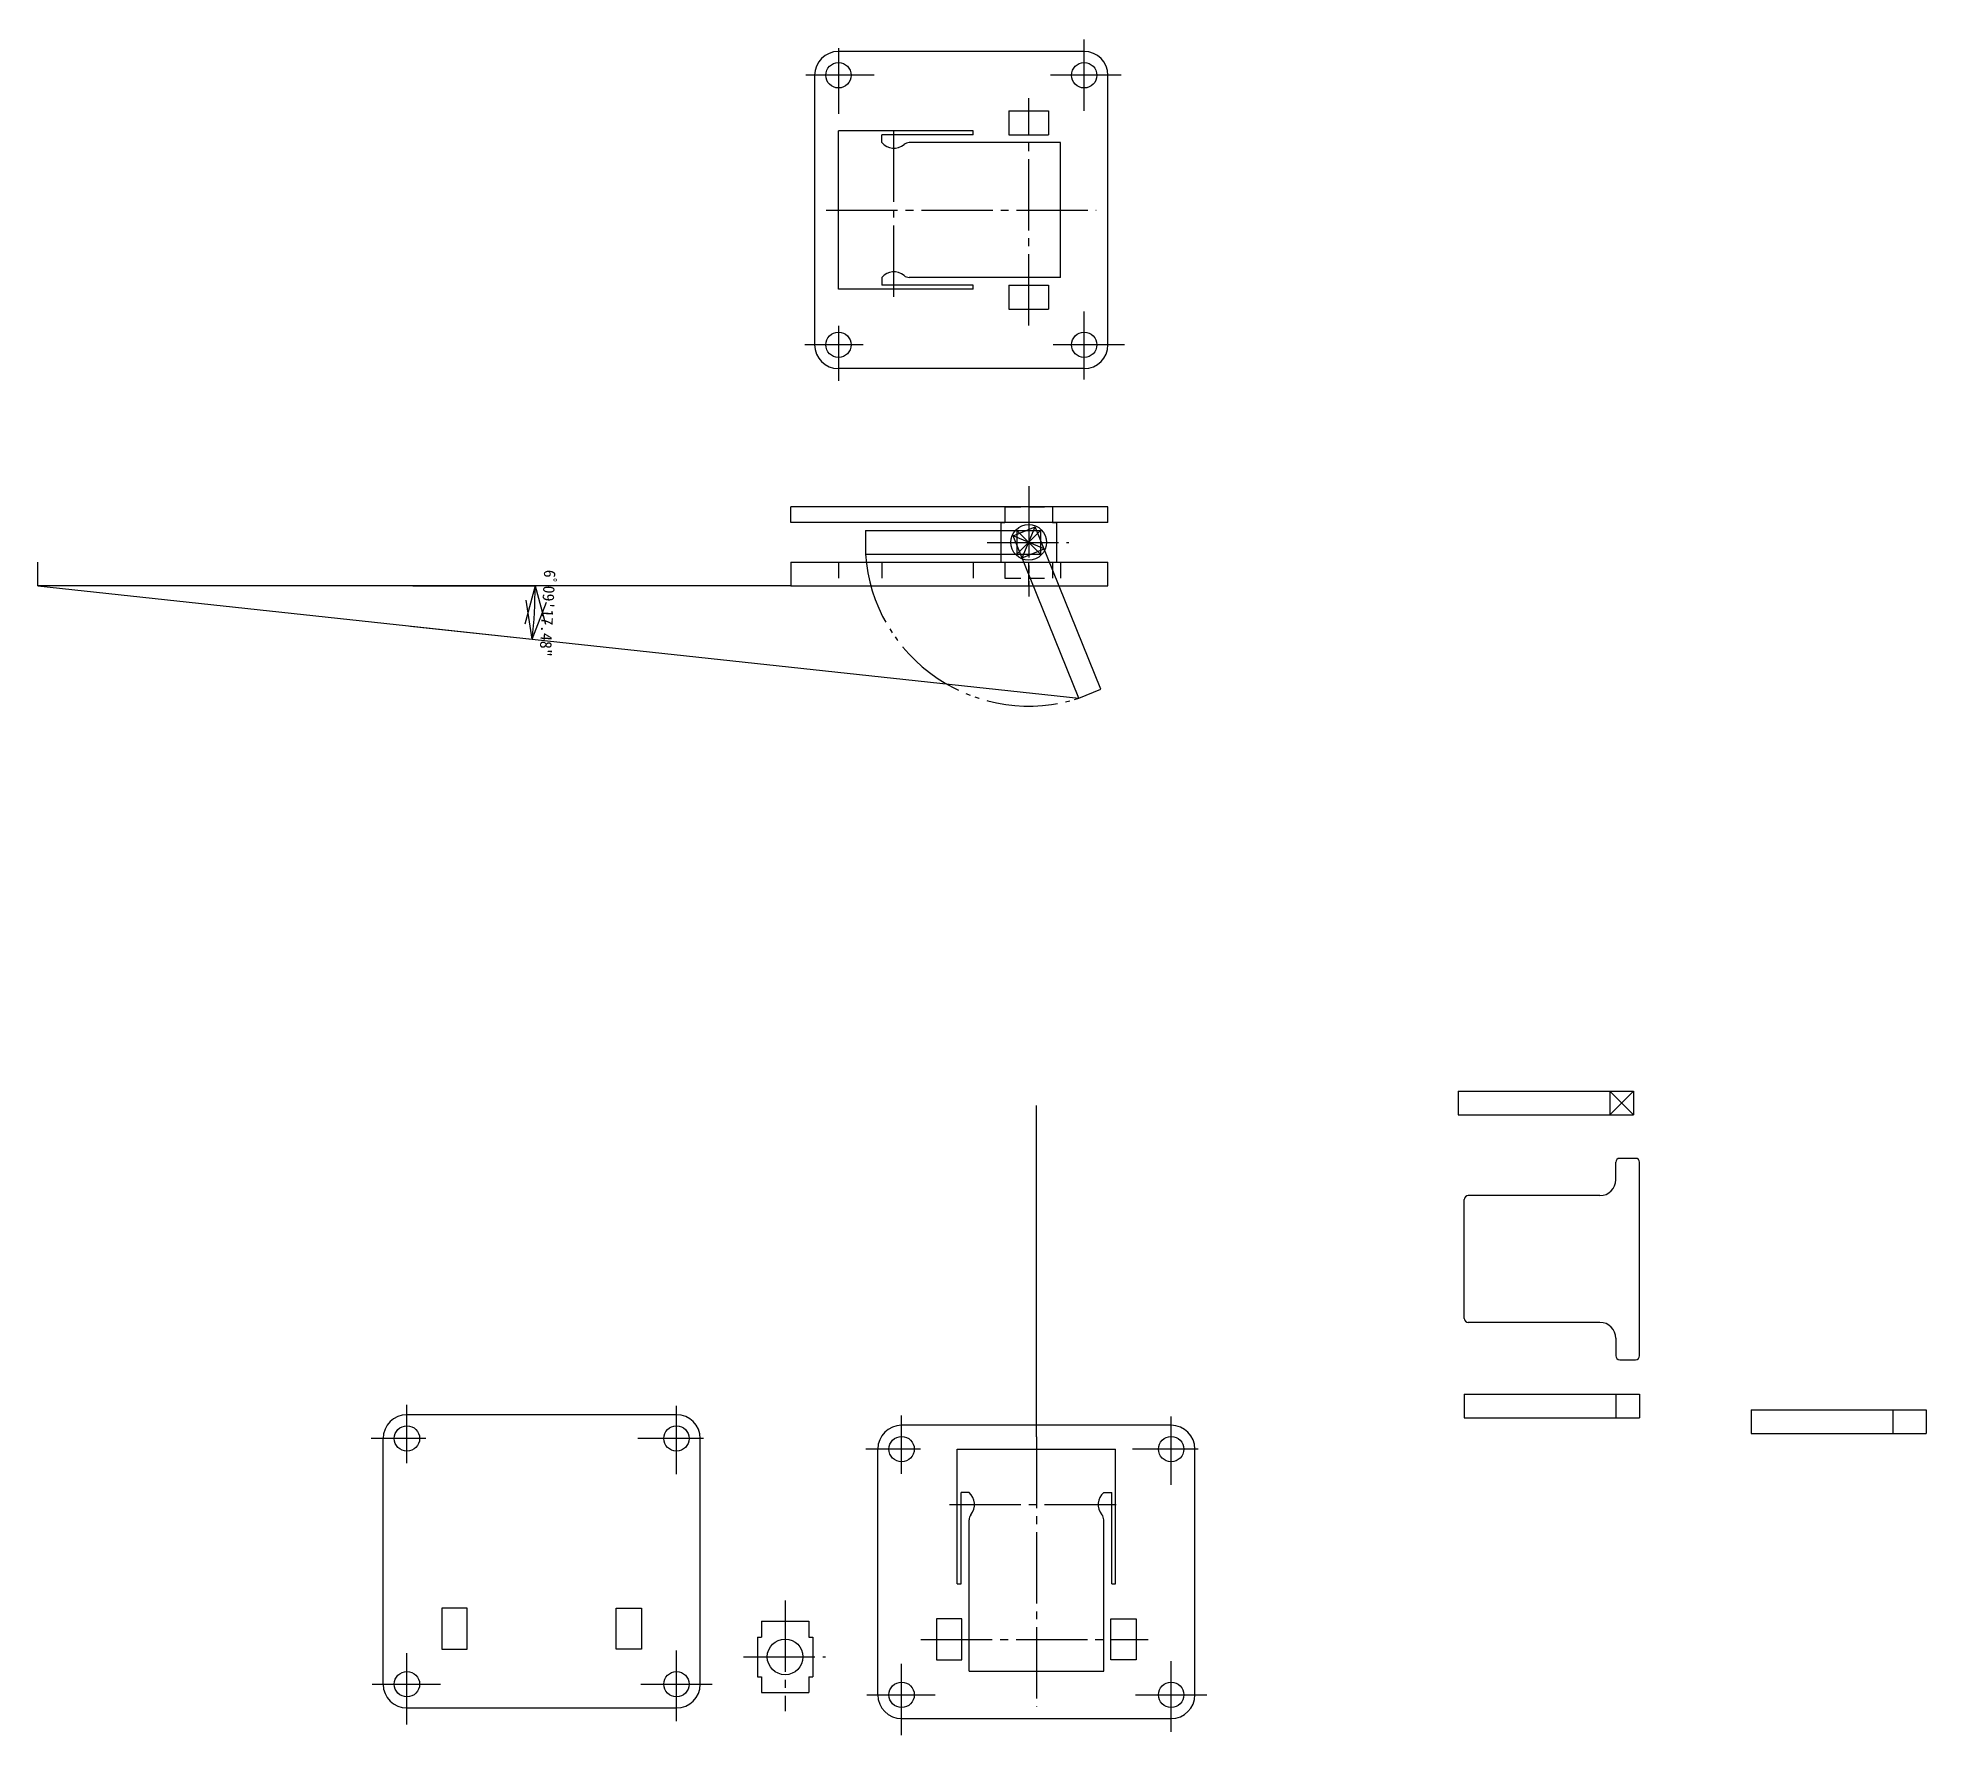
# Model space of a CAD drawing. Units: millimetres on the paper. Extents: x -290 to -51, y -43 to 171.
import ezdxf
from ezdxf.enums import TextEntityAlignment as Align

# ---------------------------------------------------------------- set-up
doc = ezdxf.new("R2010")
doc.units = ezdxf.units.MM
for name, pattern in [('CHAIN2', [12, 9, -1, 1, -1]), ('DASHED2', [3, 2, -1]), ('DOUBLE_CHAIN2', [12.8, 9, -1, 0.6, -0.6, 0.6, -1])]:
    doc.linetypes.add(name, pattern=pattern)
doc.layers.add('0-0', color=7, linetype='Continuous')
doc.styles.add('ＭＳ ゴシック', font='')
doc.styles.get('ＭＳ ゴシック').set_extended_font_data('MS Gothic')

msp = doc.modelspace()

# ---------------------------------------------------------------- linework, layer by layer
at = {"layer": '0-0', "linetype": 'CHAIN2'}
for p, q in [((-188.552, 170.168), (-188.552, 161.899)), ((-157.552, 162.258), (-157.552, 171.484)), ((-184.045, 166.754), (-192.662, 166.754)), ((-152.906, 166.754), (-161.813, 166.754)), ((-164.552, 135.188), (-164.552, 163.873)), ((-181.552, 138.798), (-181.552, 160.529)), ((-190.086, 149.754), (-156.057, 149.754)), ((-157.552, 128.352), (-157.552, 136.969)), ((-188.552, 135.141), (-188.552, 128.221)), ((-185.423, 132.754), (-192.792, 132.754)), ((-152.456, 132.754), (-161.769, 132.754)), ((-164.552, 114.923), (-164.552, 100.997)), ((-169.795, 107.827), (-159.481, 107.827)), ((-242.983, -8.35), (-242.983, -0.98)), ((-208.983, -9.728), (-208.983, -1.111)), ((-180.583, -9.691), (-180.583, -2.322)), ((-146.583, -11.069), (-146.583, -2.452)), ((-240.597, -5.221), (-247.517, -5.221)), ((-205.57, -5.221), (-213.839, -5.221)), ((-178.197, -6.562), (-185.117, -6.562)), ((-163.583, -5.028), (-163.583, -39.057)), ((-143.17, -6.562), (-151.439, -6.562)), ((-174.54, -13.562), (-152.809, -13.562)), ((-195.277, -25.679), (-195.277, -39.606)), ((-178.15, -30.562), (-149.465, -30.562)), ((-242.983, -41.317), (-242.983, -32.003)), ((-208.983, -40.867), (-208.983, -31.96)), ((-200.52, -32.775), (-190.206, -32.775)), ((-180.583, -42.658), (-180.583, -33.344)), ((-146.583, -42.208), (-146.583, -33.301)), ((-247.386, -36.221), (-238.769, -36.221)), ((-213.48, -36.221), (-204.254, -36.221)), ((-184.986, -37.562), (-176.369, -37.562)), ((-151.08, -37.562), (-141.854, -37.562))]:
    msp.add_line(p, q, dxfattribs=at)
at = {"layer": '0-0'}
for p, q in [((-157.552, 169.754), (-188.552, 169.754)), ((-191.552, 166.754), (-191.552, 132.754)), ((-154.552, 132.754), (-154.552, 166.754)), ((-167.052, 162.254), (-162.052, 162.254)), ((-162.052, 162.254), (-162.052, 159.254)), ((-188.552, 139.754), (-188.552, 159.754)), ((-183.072, 158.254), (-183.072, 159.254)), ((-171.552, 159.254), (-183.072, 159.254)), ((-160.552, 158.254), (-179.626, 158.254)), ((-160.552, 141.254), (-160.552, 158.254)), ((-183.072, 141.254), (-183.072, 140.254)), ((-160.552, 141.254), (-179.626, 141.254)), ((-171.552, 139.754), (-188.552, 139.754)), ((-167.052, 140.254), (-162.052, 140.254)), ((-162.052, 140.254), (-162.052, 137.254)), ((-157.552, 129.754), (-188.552, 129.754)), ((-154.552, 112.327), (-194.552, 112.327)), ((-154.552, 110.327), (-154.552, 112.327)), ((-168.052, 110.327), (-168.052, 105.327)), ((-168.052, 110.327), (-167.552, 110.327)), ((-194.552, 105.327), (-154.552, 105.327)), ((-194.552, 105.327), (-194.552, 102.327)), ((-168.052, 105.327), (-167.552, 105.327)), ((-164.552, 102.327), (-164.552, 105.327)), ((-161.552, 105.327), (-161.052, 105.327)), ((-154.552, 102.327), (-154.552, 105.327)), ((-194.552, 102.327), (-154.552, 102.327)), ((-163.583, -5.028), (-163.583, 36.786)), ((-208.983, -2.221), (-242.983, -2.221)), ((-146.583, -3.562), (-180.583, -3.562)), ((-245.983, -36.221), (-245.983, -5.221)), ((-205.983, -36.221), (-205.983, -5.221)), ((-183.583, -37.562), (-183.583, -6.562)), ((-173.583, -23.562), (-173.583, -6.562)), ((-173.583, -6.562), (-153.583, -6.562)), ((-143.583, -37.562), (-143.583, -6.562)), ((-172.083, -12.042), (-173.083, -12.042)), ((-155.083, -12.042), (-154.083, -12.042)), ((-154.083, -23.562), (-154.083, -12.042)), ((-172.083, -34.562), (-172.083, -15.488)), ((-155.083, -34.562), (-155.083, -15.488)), ((-235.383, -26.621), (-238.583, -26.621)), ((-235.383, -31.821), (-235.383, -26.621)), ((-216.583, -26.621), (-213.383, -26.621)), ((-213.383, -26.621), (-213.383, -31.821)), ((-198.277, -28.275), (-192.277, -28.275)), ((-198.277, -28.275), (-198.277, -30.275)), ((-172.983, -27.962), (-176.183, -27.962)), ((-172.983, -33.162), (-172.983, -27.962)), ((-154.183, -27.962), (-150.983, -27.962)), ((-150.983, -27.962), (-150.983, -33.162)), ((-198.777, -30.275), (-198.777, -35.275)), ((-198.777, -30.275), (-198.277, -30.275)), ((-198.777, -35.275), (-198.277, -35.275)), ((-198.277, -35.275), (-198.277, -37.275)), ((-192.277, -35.275), (-191.777, -35.275)), ((-192.277, -35.275), (-192.277, -37.275)), ((-172.083, -34.562), (-155.083, -34.562)), ((-198.277, -37.275), (-192.277, -37.275)), ((-242.983, -39.221), (-208.983, -39.221)), ((-180.583, -40.562), (-146.583, -40.562))]:
    msp.add_line(p, q, dxfattribs=at)
at = {"layer": '0-0', "linetype": 'DASHED2'}
for p, q in [((-167.552, 112.327), (-167.552, 110.327)), ((-188.552, 105.327), (-188.552, 102.327)), ((-183.072, 105.327), (-183.072, 102.327)), ((-171.552, 105.327), (-171.552, 102.327)), ((-167.552, 105.327), (-167.552, 102.327)), ((-161.552, 105.327), (-161.552, 102.327)), ((-160.552, 105.327), (-160.552, 102.327)), ((-167.552, 103.327), (-161.552, 103.327))]:
    msp.add_line(p, q, dxfattribs=at)
at = {"layer": '0-0', "color": 4}
for p, q in [((-166.505, 108.656), (-163.723, 109.78)), ((-165.381, 105.874), (-163.723, 109.78)), ((-155.444, 89.289), (-163.723, 109.78)), ((-185.152, 109.327), (-163.052, 109.327)), ((-185.152, 109.327), (-185.152, 106.327)), ((-158.226, 88.165), (-166.505, 108.656)), ((-162.599, 106.998), (-166.505, 108.656)), ((-166.052, 109.327), (-166.052, 106.327)), ((-166.052, 109.327), (-163.052, 106.327)), ((-166.052, 106.327), (-163.052, 109.327)), ((-163.052, 109.327), (-163.052, 106.327)), ((-289.552, 102.327), (-289.552, 105.327)), ((-185.152, 106.327), (-163.052, 106.327)), ((-165.381, 105.874), (-162.599, 106.998)), ((-289.552, 102.327), (-158.226, 88.165)), ((-194.552, 102.327), (-289.552, 102.327)), ((-242.249, 102.327), (-226.813, 102.327)), ((-226.813, 102.327), (-228.107, 97.498)), ((-227.174, 95.6), (-227.943, 100.541)), ((-227.174, 95.6), (-225.37, 100.264)), ((-226.813, 102.327), (-225.519, 97.498)), ((-242.522, 97.256), (-227.174, 95.6)), ((-158.226, 88.165), (-155.444, 89.289)), ((-110.368, 38.587), (-88.268, 38.587)), ((-110.368, 38.587), (-110.368, 35.587)), ((-91.268, 38.587), (-91.268, 35.587)), ((-91.268, 38.587), (-88.268, 35.587)), ((-91.268, 35.587), (-88.268, 38.587)), ((-88.268, 38.587), (-88.268, 35.587)), ((-110.368, 35.587), (-88.268, 35.587)), ((-90.504, 27.42), (-90.504, 29.62)), ((-88.004, 30.12), (-90.004, 30.12)), ((-87.504, 5.22), (-87.504, 29.62)), ((-109.604, 9.92), (-109.604, 24.92)), ((-92.504, 25.42), (-109.104, 25.42)), ((-92.504, 9.42), (-109.104, 9.42)), ((-90.504, 7.42), (-90.504, 5.22)), ((-90.004, 4.72), (-88.004, 4.72)), ((-109.604, 0.372), (-87.504, 0.372)), ((-109.604, 0.372), (-109.604, -2.628)), ((-90.504, 0.372), (-90.504, -2.628)), ((-87.504, 0.372), (-87.504, -2.628)), ((-73.436, -1.593), (-51.336, -1.593)), ((-73.436, -1.593), (-73.436, -4.593)), ((-55.536, -1.593), (-55.536, -4.593)), ((-51.336, -1.593), (-51.336, -4.593)), ((-109.604, -2.628), (-87.504, -2.628)), ((-73.436, -4.593), (-51.336, -4.593))]:
    msp.add_line(p, q, dxfattribs=at)
at = {"layer": '0-0'}
for points in [[(-167.052, 162.254), (-167.052, 159.254), (-162.052, 159.254)], [(-171.552, 159.254), (-171.552, 159.754), (-188.552, 159.754)], [(-171.552, 139.754), (-171.552, 140.254), (-183.072, 140.254)], [(-167.052, 140.254), (-167.052, 137.254), (-162.052, 137.254)], [(-154.552, 110.327), (-194.552, 110.327), (-194.552, 112.327)], [(-161.552, 110.327), (-161.052, 110.327), (-161.052, 105.327)], [(-154.083, -23.562), (-153.583, -23.562), (-153.583, -6.562)], [(-173.583, -23.562), (-173.083, -23.562), (-173.083, -12.042)], [(-238.583, -26.621), (-238.583, -31.821), (-235.383, -31.821)], [(-213.383, -31.821), (-216.583, -31.821), (-216.583, -26.621)], [(-192.277, -28.275), (-192.277, -30.275), (-191.777, -30.275), (-191.777, -35.275)], [(-176.183, -27.962), (-176.183, -33.162), (-172.983, -33.162)], [(-150.983, -33.162), (-154.183, -33.162), (-154.183, -27.962)]]:
    msp.add_lwpolyline(points, dxfattribs=at)
at = {"layer": '0-0', "linetype": 'DASHED2'}
msp.add_lwpolyline([(-167.552, 112.327), (-161.552, 112.327), (-161.552, 110.327)], dxfattribs=at)
at = {"layer": '0-0'}
for centre, radius in [((-188.552, 166.754), 1.6), ((-157.552, 166.754), 1.6), ((-188.552, 132.754), 1.6), ((-157.552, 132.754), 1.6), ((-164.552, 107.827), 2.25), ((-242.983, -5.221), 1.6), ((-208.983, -5.221), 1.6), ((-180.583, -6.562), 1.6), ((-146.583, -6.562), 1.6), ((-195.277, -32.775), 2.25), ((-242.983, -36.221), 1.6), ((-208.983, -36.221), 1.6), ((-180.583, -37.562), 1.6), ((-146.583, -37.562), 1.6)]:
    msp.add_circle(centre, radius, dxfattribs=at)
for centre, radius, start, end in [((-188.552, 166.754), 3, 90, 180), ((-157.552, 166.754), 3, 0, 90), ((-181.552, 159.554), 2, 220.5416, 309.94451), ((-179.626, 157.254), 1, 90, 129.94451), ((-181.552, 139.954), 2, 50.05549, 139.4584), ((-179.626, 142.254), 1, 230.05549, 270), ((-188.552, 132.754), 3, 180, 270), ((-157.552, 132.754), 3, 270, 0), ((-242.983, -5.221), 3, 90, 180), ((-208.983, -5.221), 3, 0, 90), ((-180.583, -6.562), 3, 90, 180), ((-146.583, -6.562), 3, 0, 90), ((-173.383, -13.562), 2, 320.05549, 49.4584), ((-153.783, -13.562), 2, 130.5416, 219.94451), ((-171.083, -15.488), 1, 140.05549, 180), ((-156.083, -15.488), 1, 0, 39.94451), ((-242.983, -36.221), 3, 180, 270), ((-208.983, -36.221), 3, 270, 0), ((-180.583, -37.562), 3, 180, 270), ((-146.583, -37.562), 3, 270, 0)]:
    msp.add_arc(centre, radius, start, end, dxfattribs=at)
at = {"layer": '0-0', "color": 4, "linetype": 'DOUBLE_CHAIN2'}
msp.add_arc((-164.552, 107.827), 20.654, 184.16467, 287.83533, dxfattribs=at)
at = {"layer": '0-0', "color": 4}
for centre, radius, start, end in [((-289.552, 102.327), 62.739, 353.84514, 0), ((-90.004, 29.62), 0.5, 90, 180), ((-88.004, 29.62), 0.5, 0, 90), ((-92.504, 27.42), 2, 270, 0), ((-109.104, 24.92), 0.5, 90, 180), ((-109.104, 9.92), 0.5, 180, 270), ((-92.504, 7.42), 2, 0, 90), ((-90.004, 5.22), 0.5, 180, 270), ((-88.004, 5.22), 0.5, 270, 0)]:
    msp.add_arc(centre, radius, start, end, dxfattribs=at)

# ---------------------------------------------------------------- texts
at = {"layer": '0-0', "color": 4, "style": 'ＭＳ ゴシック'}
msp.add_text('6ﾟ09\'17.48"', height=1.466, rotation=266.923, dxfattribs=at).set_placement((-226.109, 104.424), align=Align.BOTTOM_LEFT)

doc.saveas('drawing.dxf')
